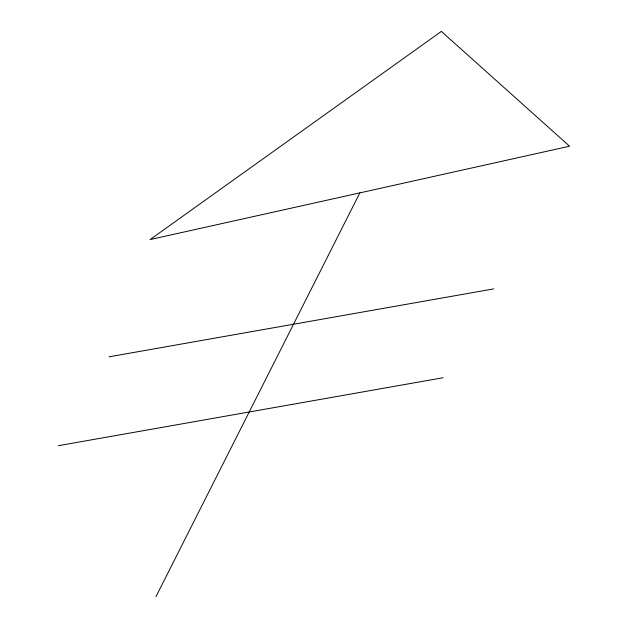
<?xml version="1.0" encoding="UTF-8"?>
<svg xmlns="http://www.w3.org/2000/svg" width="628" height="628" viewBox="0 0 628 628"><rect width="100%" height="100%" fill="white"/><g stroke="black" fill="none" stroke-linecap="round" stroke-linejoin="round"><path stroke-width="0.94" d="M155.995 596.6L359.836 192.882M109.06 356.822L493.781 288.872M58.435 445.684L443.156 377.726M441.366 31.4L150.108 239.558L569.565 146.214L441.366 31.4"/></g></svg>
